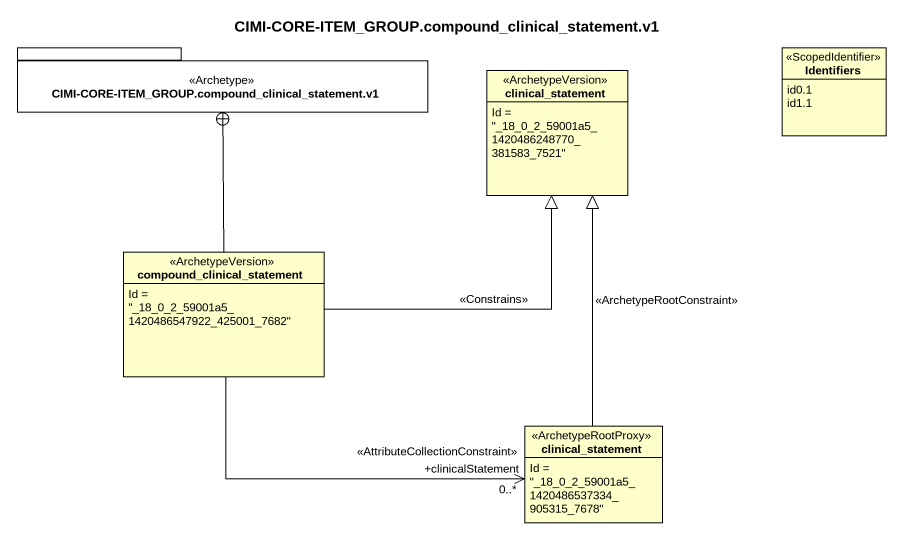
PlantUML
@startuml
title CIMI-CORE-ITEM_GROUP.compound_clinical_statement.v1
hide circle
hide empty members
package "CIMI-CORE-ITEM_GROUP.compound_clinical_statement.v1" as CIMI_CORE_ITEM_GROUP <<Archetype>> {
}
enum Identifiers <<ScopedIdentifier>> {
  id0.1
  id1.1
}
class clinical_statement <<ArchetypeVersion>> {
  Id = "_18_0_2_59001a5_1420486248770_381583_7521"
}
class compound_clinical_statement <<ArchetypeVersion>> {
  Id = "_18_0_2_59001a5_1420486547922_425001_7682"
}
class "clinical_statement" as clinical_statement_2 <<ArchetypeRootProxy>> {
  Id = "_18_0_2_59001a5_1420486537334_905315_7678"
}
compound_clinical_statement -up-+ CIMI_CORE_ITEM_GROUP
compound_clinical_statement -right-|> clinical_statement : <<Constrains>>
compound_clinical_statement -right-> "<<AttributeCollectionConstraint>>\n0..*\n+clinicalStatement" clinical_statement_2
clinical_statement_2 -up-|> clinical_statement : <<ArchetypeRootConstraint>>
@enduml
